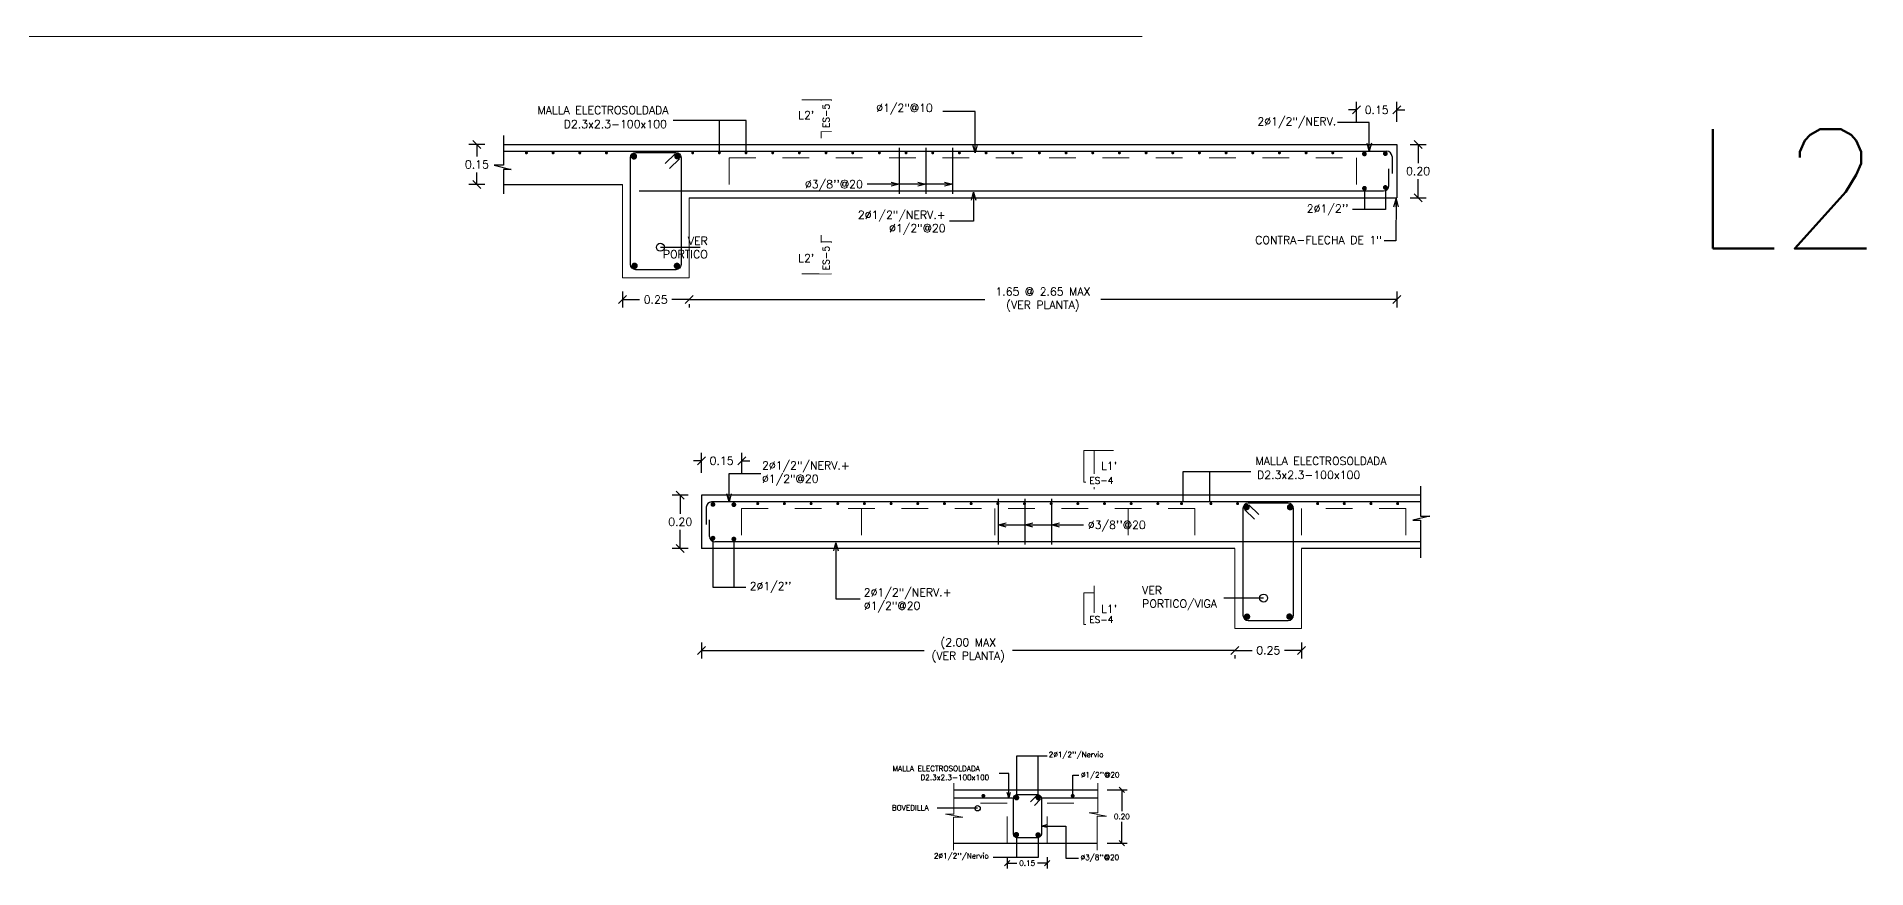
# Model space of a CAD drawing. Header units: metres. Extents: x -44 to 358, y -286 to 66.
# Drawn here: x 25.6 to 32.47, y 9.02 to 12.14 of the extents above; entities that cross this region are included whole.
import ezdxf

# ---------------------------------------------------------------- set-up
doc = ezdxf.new("R2010")
doc.units = ezdxf.units.M
doc.header["$LTSCALE"] = 0.3
doc.header["$PDMODE"] = 3
for name, pattern in [('CONTINU', [0]), ('CONTINUA', [0]), ('HIDDEN', [9.525, 6.35, -3.175]), ('HIDDEN2', [4.7625, 3.175, -1.5875])]:
    doc.linetypes.add(name, pattern=pattern)
for name, color, linetype in [('ACERO', 5, 'Continuous'), ('BP', 3, 'Continuous'), ('DIMTEXTO', 4, 'Continuous'), ('SECCION', 1, 'Continuous')]:
    doc.layers.add(name, color=color, linetype=linetype)
for name, color, linetype, lineweight in [('BP-SOTANO', 3, 'Continuous', 0), ('DETALLES', 7, 'Continuous', 20), ('Losa', 8, 'HIDDEN', 18), ('VIGAS', 1, 'HIDDEN', 15)]:
    doc.layers.add(name, color=color, linetype=linetype, lineweight=lineweight)
doc.styles.add('RomanS', font='romans.shx')
doc.styles.add('SIMPLEX', font='simplex_.ttf', dxfattribs={"height": 0.2})
doc.styles.add('SMPLEX', font='simplex.shx')
doc.dimstyles.new('D-10', dxfattribs={"dimscale": 0.1, "dimtxt": 0.2, "dimasz": 0.2, "dimexe": 0.2, "dimexo": 0.2, "dimgap": 0.1, "dimtad": 0, "dimtih": 1, "dimtoh": 1, "dimzin": 0, "dimdsep": 46, "dimtxsty": 'SMPLEX', "dimblk1": 'OBLIQUE', "dimblk2": 'OBLIQUE', "dimsah": 1, "dimcen": 0.2, "dimclrd": 4, "dimclre": 4, "dimclrt": 4, "dimadec": 0, "dimazin": 0, "dimtfac": 1, "dimtmove": 0, "dimatfit": 3, "dimldrblk": 'OPEN30', "dimfxl": 0.6, "dimfxlon": 1, "dimtolj": 1, "dimtzin": 0, "dimarcsym": 0})
doc.dimstyles.new('D-15', dxfattribs={"dimscale": 0.15, "dimtxt": 0.2, "dimasz": 0.2, "dimexe": 0.18, "dimexo": 0.2, "dimgap": 0.1, "dimtad": 0, "dimtih": 1, "dimtoh": 1, "dimzin": 0, "dimdsep": 46, "dimtxsty": 'SMPLEX', "dimblk": 'OBLIQUE', "dimcen": 0.09, "dimdle": 0.2, "dimclrd": 4, "dimclre": 4, "dimclrt": 4, "dimadec": 0, "dimazin": 0, "dimtfac": 1, "dimtofl": 0, "dimtmove": 0, "dimatfit": 3, "dimldrblk": 'OPEN30', "dimfxl": 1, "dimtolj": 1, "dimtzin": 0, "dimarcsym": 0})
doc.dimstyles.new('DIM-10', dxfattribs={"dimscale": 0.1, "dimtxt": 0.2, "dimasz": 0.2, "dimexe": 0.2, "dimexo": 0.2, "dimgap": 0.1, "dimtad": 0, "dimtih": 1, "dimtoh": 1, "dimzin": 0, "dimdsep": 46, "dimtxsty": 'SMPLEX', "dimblk": 'OBLIQUE', "dimcen": 0.2, "dimclrd": 4, "dimclre": 4, "dimclrt": 4, "dimadec": 0, "dimazin": 0, "dimtfac": 1, "dimtmove": 0, "dimatfit": 3, "dimldrblk": 'OPEN30', "dimfxl": 0.5, "dimfxlon": 1, "dimtolj": 1, "dimtzin": 0, "dimarcsym": 0})
doc.dimstyles.new('DIM-15', dxfattribs={"dimscale": 0.15, "dimtxt": 0.2, "dimasz": 0.2, "dimexe": 0.2, "dimexo": 0.1, "dimgap": 0.1, "dimtad": 0, "dimtih": 1, "dimtoh": 1, "dimzin": 0, "dimdsep": 46, "dimtxsty": 'RomanS', "dimblk1": 'OBLIQUE', "dimblk2": 'OBLIQUE', "dimsah": 1, "dimcen": 0.09, "dimclrd": 4, "dimclre": 4, "dimclrt": 4, "dimadec": 0, "dimazin": 0, "dimtfac": 1, "dimtofl": 0, "dimtmove": 1, "dimatfit": 3, "dimldrblk": 'OBLIQUE', "dimfxl": 0.2, "dimfxlon": 1, "dimtolj": 1, "dimtzin": 0, "dimarcsym": 0})

# ---------------------------------------------------------------- blocks, each defined once
blk = doc.blocks.new('_OBLIQUE')
at = {"color": 0, "linetype": 'ByBlock'}
blk.add_line((-0.5, -0.5), (0.5, 0.5), dxfattribs=at)
blk = doc.blocks.new('*D136')
at = {"layer": 'DEFPOINTS', "color": 0, "linetype": 'Continuous', "transparency": 16777216}
for p in [(30.0978, 9.8834, 0.3593), (30.3478, 9.8822), (30.0978, 9.8374)]:
    blk.add_point(p, dxfattribs=at)
at = {"layer": 'DIMTEXTO', "color": 4, "linetype": 'Continuous', "lineweight": -2, "transparency": 16777216}
for p, q in [((30.0978, 9.8374), (30.1621, 9.8374)), ((30.0978, 9.8199), (30.0978, 9.8074)), ((30.3478, 9.8374), (30.2835, 9.8374)), ((30.3478, 9.8672), (30.3478, 9.8074))]:
    blk.add_line(p, q, dxfattribs=at)
at = {"layer": 'DIMTEXTO', "color": 4, "linetype": 'Continuous', "lineweight": -2, "transparency": 16777216, "xscale": 0.03, "yscale": 0.03, "zscale": 0.03, "rotation": 180}
blk.add_blockref('_OBLIQUE', (30.0978, 9.8374), dxfattribs=at)
at = {"layer": 'DIMTEXTO', "color": 4, "linetype": 'Continuous', "lineweight": -2, "transparency": 16777216, "xscale": 0.03, "yscale": 0.03, "zscale": 0.03}
blk.add_blockref('_OBLIQUE', (30.3478, 9.8374), dxfattribs=at)
at = {"layer": 'DIMTEXTO', "color": 4, "linetype": 'Continuous', "lineweight": 0, "transparency": 16777216, "insert": (30.2228, 9.8374), "char_height": 0.03, "attachment_point": 5, "style": 'RomanS'}
blk.add_mtext('\\A1;0.25', dxfattribs=at)
blk = doc.blocks.new('*D137')
at = {"layer": 'DEFPOINTS', "color": 0, "linetype": 'Continuous', "transparency": 16777216}
for p in [(28.0978, 9.8901), (30.0978, 9.8834, 0.3593), (28.0978, 9.8374)]:
    blk.add_point(p, dxfattribs=at)
at = {"layer": 'DIMTEXTO', "color": 4, "linetype": 'Continuous', "lineweight": -2, "transparency": 16777216}
for p, q in [((28.0978, 9.8674), (28.0978, 9.8074)), ((28.0978, 9.8374), (28.9321, 9.8374)), ((30.0978, 9.8374), (29.2635, 9.8374)), ((30.0978, 9.8199), (30.0978, 9.8074))]:
    blk.add_line(p, q, dxfattribs=at)
at = {"layer": 'DIMTEXTO', "color": 4, "linetype": 'Continuous', "lineweight": -2, "transparency": 16777216, "xscale": 0.03, "yscale": 0.03, "zscale": 0.03, "rotation": 180}
blk.add_blockref('_OBLIQUE', (28.0978, 9.8374), dxfattribs=at)
at = {"layer": 'DIMTEXTO', "color": 4, "linetype": 'Continuous', "lineweight": -2, "transparency": 16777216, "xscale": 0.03, "yscale": 0.03, "zscale": 0.03}
blk.add_blockref('_OBLIQUE', (30.0978, 9.8374), dxfattribs=at)
at = {"layer": 'DIMTEXTO', "color": 4, "linetype": 'Continuous', "lineweight": 0, "transparency": 16777216, "insert": (29.0978, 9.8374), "char_height": 0.03, "attachment_point": 5, "style": 'RomanS'}
blk.add_mtext('\\A1;(2.00 MAX\\P(VER PLANTA)', dxfattribs=at)
blk = doc.blocks.new('*D138')
at = {"layer": 'DEFPOINTS', "color": 0, "linetype": 'Continuous', "transparency": 16777216}
for p in [(28.0178, 10.4195), (28.0642, 10.4195), (28.0978, 10.2195)]:
    blk.add_point(p, dxfattribs=at)
at = {"layer": 'DIMTEXTO', "color": 4, "linetype": 'Continuous', "lineweight": -2, "transparency": 16777216}
for p, q in [((28.0478, 10.4195), (27.9878, 10.4195)), ((28.0178, 10.4195), (28.0178, 10.3495)), ((28.0178, 10.2195), (28.0178, 10.2895)), ((28.0478, 10.2195), (27.9878, 10.2195))]:
    blk.add_line(p, q, dxfattribs=at)
at = {"layer": 'DIMTEXTO', "color": 4, "linetype": 'Continuous', "lineweight": -2, "transparency": 16777216, "xscale": 0.03, "yscale": 0.03, "zscale": 0.03}
for p, rotation in [((28.0178, 10.4195), 90), ((28.0178, 10.2195), 270)]:
    blk.add_blockref('_OBLIQUE', p, dxfattribs=dict(at, rotation=rotation))
at = {"layer": 'DIMTEXTO', "color": 4, "linetype": 'Continuous', "lineweight": 0, "transparency": 16777216, "insert": (28.0178, 10.3195), "char_height": 0.03, "attachment_point": 5, "style": 'RomanS'}
blk.add_mtext('\\A1;0.20', dxfattribs=at)
blk = doc.blocks.new('_Open30')
at = {"color": 0, "lineweight": -2}
for p, q in [((-1, 0.27), (0, 0)), ((0, 0), (-1, -0.27)), ((0, 0), (-1, 0))]:
    blk.add_line(p, q, dxfattribs=at)
blk = doc.blocks.new('*D159')
at = {"layer": 'DEFPOINTS', "color": 0, "linetype": 'Continuous', "transparency": 16777216}
for p in [(29.5984, 9.3145), (29.5984, 9.1145), (29.6737, 9.1145)]:
    blk.add_point(p, dxfattribs=at)
at = {"layer": 'DIMTEXTO', "color": 4, "linetype": 'Continuous', "lineweight": -2, "transparency": 16777216}
for p, q in [((29.6184, 9.3145), (29.6937, 9.3145)), ((29.6737, 9.3145), (29.6737, 9.2345)), ((29.6737, 9.1145), (29.6737, 9.1945)), ((29.6184, 9.1145), (29.6937, 9.1145))]:
    blk.add_line(p, q, dxfattribs=at)
at = {"layer": 'DIMTEXTO', "color": 4, "linetype": 'Continuous', "lineweight": -2, "transparency": 16777216, "xscale": 0.02, "yscale": 0.02, "zscale": 0.02}
for p, rotation in [((29.6737, 9.3145), 90), ((29.6737, 9.1145), 270)]:
    blk.add_blockref('_OBLIQUE', p, dxfattribs=dict(at, rotation=rotation))
at = {"layer": 'DIMTEXTO', "color": 4, "linetype": 'Continuous', "transparency": 16777216, "insert": (29.6737, 9.2145), "char_height": 0.02, "attachment_point": 5, "style": 'SMPLEX'}
blk.add_mtext('\\A1;0.20', dxfattribs=at)
blk = doc.blocks.new('*D160')
at = {"layer": 'DEFPOINTS', "color": 0, "linetype": 'Continuous', "transparency": 16777216}
for p in [(29.2434, 9.0814), (29.3939, 9.0814), (29.2434, 9.0395)]:
    blk.add_point(p, dxfattribs=at)
at = {"layer": 'DIMTEXTO', "color": 4, "linetype": 'Continuous', "lineweight": -2, "transparency": 16777216}
for p, q in [((29.2434, 9.0614), (29.2434, 9.0195)), ((29.3939, 9.0614), (29.3939, 9.0195)), ((29.2434, 9.0395), (29.2801, 9.0395)), ((29.3939, 9.0395), (29.3572, 9.0395))]:
    blk.add_line(p, q, dxfattribs=at)
at = {"layer": 'DIMTEXTO', "color": 4, "linetype": 'Continuous', "lineweight": -2, "transparency": 16777216, "xscale": 0.02, "yscale": 0.02, "zscale": 0.02, "rotation": 180}
blk.add_blockref('_OBLIQUE', (29.2434, 9.0395), dxfattribs=at)
at = {"layer": 'DIMTEXTO', "color": 4, "linetype": 'Continuous', "lineweight": -2, "transparency": 16777216, "xscale": 0.02, "yscale": 0.02, "zscale": 0.02}
blk.add_blockref('_OBLIQUE', (29.3939, 9.0395), dxfattribs=at)
at = {"layer": 'DIMTEXTO', "color": 4, "linetype": 'Continuous', "transparency": 16777216, "insert": (29.3186, 9.0395), "char_height": 0.02, "attachment_point": 5, "style": 'SMPLEX'}
blk.add_mtext('\\A1;0.15', dxfattribs=at)
blk = doc.blocks.new('A$C64151F5E')
at = {"layer": 'DETALLES', "color": 6, "linetype": 'Continuous'}
blk.add_line((0, 0), (0, 0.255), dxfattribs=at)
at = {"layer": 'DETALLES', "color": 5, "linetype": 'Continuous'}
blk.add_line((-0.424, 0), (-0.514, 0), dxfattribs=at)
at = {"layer": 'DETALLES', "color": 8, "linetype": 'Continuous'}
blk.add_lwpolyline([(0, -0.14), (-0.424, -0.14), (-0.424, 0), (0, 0)], close=True, dxfattribs=at)
blk = doc.blocks.new('*D207')
at = {"layer": 'DEFPOINTS', "color": 0, "linetype": 'Continuous', "transparency": 16777216}
for p in [(28.2482, 10.5488), (28.0978, 10.4195), (28.2482, 10.4195)]:
    blk.add_point(p, dxfattribs=at)
at = {"layer": 'DIMTEXTO', "color": 4, "linetype": 'Continuous', "lineweight": -2, "transparency": 16777216}
for p, q in [((28.0978, 10.5038), (28.0978, 10.5788)), ((28.2482, 10.5038), (28.2482, 10.5788)), ((28.0978, 10.5488), (28.0678, 10.5488)), ((28.2482, 10.5488), (28.2782, 10.5488))]:
    blk.add_line(p, q, dxfattribs=at)
at = {"layer": 'DIMTEXTO', "color": 4, "linetype": 'Continuous', "lineweight": -2, "transparency": 16777216, "xscale": 0.03, "yscale": 0.03, "zscale": 0.03}
blk.add_blockref('_OBLIQUE', (28.0978, 10.5488), dxfattribs=at)
at = {"layer": 'DIMTEXTO', "color": 4, "linetype": 'Continuous', "lineweight": -2, "transparency": 16777216, "xscale": 0.03, "yscale": 0.03, "zscale": 0.03, "rotation": 180}
blk.add_blockref('_OBLIQUE', (28.2482, 10.5488), dxfattribs=at)
at = {"layer": 'DIMTEXTO', "color": 4, "linetype": 'Continuous', "lineweight": 0, "transparency": 16777216, "insert": (28.173, 10.5488), "char_height": 0.03, "attachment_point": 5, "style": 'RomanS'}
blk.add_mtext('\\A1;0.15', dxfattribs=at)
blk = doc.blocks.new('*D369')
at = {"layer": 'DEFPOINTS', "color": 0, "linetype": 'Continuous', "transparency": 16777216}
for p in [(27.8009, 11.1981), (28.0509, 11.1993, 0.3593), (28.0509, 11.1533)]:
    blk.add_point(p, dxfattribs=at)
at = {"layer": 'DIMTEXTO', "color": 4, "linetype": 'Continuous', "lineweight": -2, "transparency": 16777216}
for p, q in [((27.8009, 11.1831), (27.8009, 11.1233)), ((27.8009, 11.1533), (27.8652, 11.1533)), ((28.0509, 11.1533), (27.9866, 11.1533)), ((28.0509, 11.1357), (28.0509, 11.1233))]:
    blk.add_line(p, q, dxfattribs=at)
at = {"layer": 'DIMTEXTO', "color": 4, "linetype": 'Continuous', "lineweight": -2, "transparency": 16777216, "xscale": 0.03, "yscale": 0.03, "zscale": 0.03, "rotation": 180}
blk.add_blockref('_OBLIQUE', (27.8009, 11.1533), dxfattribs=at)
at = {"layer": 'DIMTEXTO', "color": 4, "linetype": 'Continuous', "lineweight": -2, "transparency": 16777216, "xscale": 0.03, "yscale": 0.03, "zscale": 0.03}
blk.add_blockref('_OBLIQUE', (28.0509, 11.1533), dxfattribs=at)
at = {"layer": 'DIMTEXTO', "color": 4, "linetype": 'Continuous', "lineweight": 0, "transparency": 16777216, "insert": (27.9259, 11.1533), "char_height": 0.03, "attachment_point": 5, "style": 'RomanS'}
blk.add_mtext('\\A1;0.25', dxfattribs=at)
blk = doc.blocks.new('*D370')
at = {"layer": 'DEFPOINTS', "color": 0, "linetype": 'Continuous', "transparency": 16777216}
for p in [(30.7044, 11.5599, -0.0269), (28.0509, 11.1993, 0.3593), (30.7044, 11.1533)]:
    blk.add_point(p, dxfattribs=at)
at = {"layer": 'DIMTEXTO', "color": 4, "linetype": 'Continuous', "lineweight": -2, "transparency": 16777216}
for p, q in [((28.0509, 11.1533), (29.1605, 11.1533)), ((28.0509, 11.1357), (28.0509, 11.1233)), ((30.7044, 11.1533), (29.5948, 11.1533)), ((30.7044, 11.1832), (30.7044, 11.1233))]:
    blk.add_line(p, q, dxfattribs=at)
at = {"layer": 'DIMTEXTO', "color": 4, "linetype": 'Continuous', "lineweight": -2, "transparency": 16777216, "xscale": 0.03, "yscale": 0.03, "zscale": 0.03, "rotation": 180}
blk.add_blockref('_OBLIQUE', (28.0509, 11.1533), dxfattribs=at)
at = {"layer": 'DIMTEXTO', "color": 4, "linetype": 'Continuous', "lineweight": -2, "transparency": 16777216, "xscale": 0.03, "yscale": 0.03, "zscale": 0.03}
blk.add_blockref('_OBLIQUE', (30.7044, 11.1533), dxfattribs=at)
at = {"layer": 'DIMTEXTO', "color": 4, "linetype": 'Continuous', "lineweight": 0, "transparency": 16777216, "insert": (29.3777, 11.1533), "char_height": 0.03, "attachment_point": 5, "style": 'RomanS'}
blk.add_mtext('\\A1;1.65 @ 2.65 MAX\\P(VER PLANTA)', dxfattribs=at)
blk = doc.blocks.new('*D371')
at = {"layer": 'DEFPOINTS', "color": 0, "linetype": 'Continuous', "transparency": 16777216}
for p in [(30.738, 11.7353), (30.7844, 11.7353), (30.7044, 11.5353)]:
    blk.add_point(p, dxfattribs=at)
at = {"layer": 'DIMTEXTO', "color": 4, "linetype": 'Continuous', "lineweight": -2, "transparency": 16777216}
for p, q in [((30.7544, 11.7353), (30.8144, 11.7353)), ((30.7844, 11.7353), (30.7844, 11.6653)), ((30.7844, 11.5353), (30.7844, 11.6053)), ((30.7544, 11.5353), (30.8144, 11.5353))]:
    blk.add_line(p, q, dxfattribs=at)
at = {"layer": 'DIMTEXTO', "color": 4, "linetype": 'Continuous', "lineweight": -2, "transparency": 16777216, "xscale": 0.03, "yscale": 0.03, "zscale": 0.03}
for p, rotation in [((30.7844, 11.7353), 90), ((30.7844, 11.5353), 270)]:
    blk.add_blockref('_OBLIQUE', p, dxfattribs=dict(at, rotation=rotation))
at = {"layer": 'DIMTEXTO', "color": 4, "linetype": 'Continuous', "lineweight": 0, "transparency": 16777216, "insert": (30.7844, 11.6353), "char_height": 0.03, "attachment_point": 5, "style": 'RomanS'}
blk.add_mtext('\\A1;0.20', dxfattribs=at)
blk = doc.blocks.new('*D372')
at = {"layer": 'DEFPOINTS', "color": 0, "linetype": 'Continuous', "transparency": 16777216}
for p in [(30.554, 11.8647), (30.554, 11.7353), (30.7044, 11.7353)]:
    blk.add_point(p, dxfattribs=at)
at = {"layer": 'DIMTEXTO', "color": 4, "linetype": 'Continuous', "lineweight": -2, "transparency": 16777216}
for p, q in [((30.554, 11.8197), (30.554, 11.8947)), ((30.7044, 11.8197), (30.7044, 11.8947)), ((30.554, 11.8647), (30.524, 11.8647)), ((30.7044, 11.8647), (30.7344, 11.8647))]:
    blk.add_line(p, q, dxfattribs=at)
at = {"layer": 'DIMTEXTO', "color": 4, "linetype": 'Continuous', "lineweight": -2, "transparency": 16777216, "xscale": 0.03, "yscale": 0.03, "zscale": 0.03}
blk.add_blockref('_OBLIQUE', (30.554, 11.8647), dxfattribs=at)
at = {"layer": 'DIMTEXTO', "color": 4, "linetype": 'Continuous', "lineweight": -2, "transparency": 16777216, "xscale": 0.03, "yscale": 0.03, "zscale": 0.03, "rotation": 180.000000000002}
blk.add_blockref('_OBLIQUE', (30.7044, 11.8647), dxfattribs=at)
at = {"layer": 'DIMTEXTO', "color": 4, "linetype": 'Continuous', "lineweight": 0, "transparency": 16777216, "insert": (30.6292, 11.8647), "char_height": 0.03, "attachment_point": 5, "style": 'RomanS'}
blk.add_mtext('\\A1;0.15', dxfattribs=at)
blk = doc.blocks.new('*U61')
at = {"layer": 'ACERO', "const_width": 0.00562}
blk.add_lwpolyline([(-0.0028, 0, 1), (0.0028, 0, 1)], format="xyb", close=True, dxfattribs=at)
blk = doc.blocks.new('*U62')
at = {"layer": 'DIMTEXTO', "color": 0, "linetype": 'ByBlock', "lineweight": -2, "transparency": 16777216}
for p in [(0, 0), (0.1, 0), (0.2, 0), (0.3, 0), (0.4, 0), (0.5, 0), (0.6, 0), (0.7, 0), (0.8, 0), (0.9, 0), (1, 0), (1.1, 0), (1.2, 0), (1.3, 0), (1.4, 0), (1.5, 0)]:
    blk.add_blockref('*U61', p, dxfattribs=at)
blk = doc.blocks.new('*D617')
at = {"layer": 'DEFPOINTS', "color": 0, "linetype": 'Continuous', "transparency": 16777216}
for p in [(27.3547, 11.7353), (27.2554, 11.5853), (27.3547, 11.5853)]:
    blk.add_point(p, dxfattribs=at)
at = {"layer": 'DIMTEXTO', "color": 4, "linetype": 'Continuous', "lineweight": -2, "transparency": 16777216}
for p, q in [((27.2854, 11.7353), (27.2254, 11.7353)), ((27.2554, 11.7353), (27.2554, 11.6903)), ((27.2554, 11.5853), (27.2554, 11.6303)), ((27.2854, 11.5853), (27.2254, 11.5853))]:
    blk.add_line(p, q, dxfattribs=at)
at = {"layer": 'DIMTEXTO', "color": 4, "linetype": 'Continuous', "lineweight": -2, "transparency": 16777216, "xscale": 0.03, "yscale": 0.03, "zscale": 0.03}
for p, rotation in [((27.2554, 11.7353), 90), ((27.2554, 11.5853), 270)]:
    blk.add_blockref('_OBLIQUE', p, dxfattribs=dict(at, rotation=rotation))
at = {"layer": 'DIMTEXTO', "color": 4, "linetype": 'Continuous', "lineweight": 0, "transparency": 16777216, "insert": (27.2554, 11.6603), "char_height": 0.03, "attachment_point": 5, "style": 'RomanS'}
blk.add_mtext('\\A1;0.15', dxfattribs=at)
blk = doc.blocks.new('*U682')
at = {"layer": 'ACERO', "const_width": 0.00562}
blk.add_lwpolyline([(0.0028, 0, -1), (-0.0028, 0, -1)], format="xyb", close=True, dxfattribs=at)
blk = doc.blocks.new('*U683')
at = {"layer": 'VIGAS', "color": 0, "linetype": 'ByBlock', "lineweight": -2, "transparency": 16777216}
for p in [(0, 0), (0.1, 0), (0.2, 0), (0.3, 0), (0.4, 0), (0.5, 0), (0.6, 0), (0.7, 0), (0.8, 0), (0.9, 0), (1, 0), (1.1, 0), (1.2, 0), (1.3, 0), (1.4, 0), (1.5, 0), (1.6, 0), (1.7, 0), (1.8, 0), (1.9, 0), (2, 0), (2.1, 0), (2.2, 0), (2.3, 0), (2.4, 0)]:
    blk.add_blockref('*U682', p, dxfattribs=at)

msp = doc.modelspace()

# ---------------------------------------------------------------- linework, layer by layer
at = {"color": 8, "linetype": 'CONTINUA', "lineweight": 0, "ltscale": 5}
msp.add_line((29.75, 12.1398128), (20.25, 12.1398128), dxfattribs=at)
at = {"layer": 'ACERO'}
for p, q in [((27.3546795, 11.7099667), (30.6667943, 11.7099667, -0.0269361)), ((27.9992476, 11.6996119), (27.9612707, 11.663421)), ((28.0149659, 11.6816872), (27.9769889, 11.6454963)), ((28.8392453, 11.7220203), (28.8392453, 11.5503463)), ((28.9392453, 11.7220203), (28.9392453, 11.5503463)), ((29.0392453, 11.7220203), (29.0392453, 11.5503463)), ((30.6867943, 11.6899667, -0.0269361), (30.6867943, 11.6259543, -0.0269361)), ((30.6745061, 11.5807258, -0.0269362), (30.6745061, 11.6432619, -0.0269361)), ((27.8644002, 11.5607258), (30.6545061, 11.5607258, -0.0269361)), ((28.1153844, 10.3740854), (28.1153844, 10.3100729)), ((30.7940221, 10.3940854), (28.1353844, 10.3940854)), ((29.2094563, 10.406139), (29.2094563, 10.2344649)), ((29.3094563, 10.406139), (29.3094563, 10.2344649)), ((29.4094563, 10.406139), (29.4094563, 10.2344649)), ((30.1337358, 10.3658059), (30.1717127, 10.329615)), ((30.149454, 10.3837305), (30.187431, 10.3475397)), ((28.1276726, 10.2648444, 0), (28.1276726, 10.3273806)), ((30.794077, 10.2448444), (28.1476726, 10.2448444)), ((29.3545467, 9.2934331), (29.331564, 9.2693303)), ((29.368736, 9.2794452), (29.3457533, 9.2553424))]:
    msp.add_line(p, q, dxfattribs=at)
at = {"layer": 'ACERO', "color": 6}
for p, q in [((29.0440485, 9.2841148), (29.2632185, 9.2841148)), ((29.374689, 9.2841148), (29.5830404, 9.2841148))]:
    msp.add_line(p, q, dxfattribs=at)
at = {"layer": 'ACERO'}
for points, const_width in [([(27.4438508, 11.7035888, -1), (27.4382258, 11.7035888, -1)], 0.005625), ([(27.5438508, 11.7035888, -1), (27.5382258, 11.7035888, -1)], 0.005625), ([(27.6438508, 11.7035888, -1), (27.6382258, 11.7035888, -1)], 0.005625), ([(27.7438508, 11.7035888, -1), (27.7382258, 11.7035888, -1)], 0.005625), ([(27.8383341, 11.6903319, 1), (27.8503341, 11.6903319, 1)], 0.012), ([(28.0011825, 11.6907755, 1), (28.0131825, 11.6907755, 1)], 0.012), ([(30.5787947, 11.6996948, 1), (30.5877947, 11.6996948, 1)], 0.009), ([(30.6572021, 11.7007819, -1), (30.6662021, 11.7007819, -1)], 0.009), ([(30.5787947, 11.5706619, 1), (30.5877947, 11.5706619, 1)], 0.009), ([(30.6572021, 11.5739758, -1), (30.6662021, 11.5739758, -1)], 0.009), ([(27.8406625, 11.2799491, 1), (27.8526625, 11.2799491, 1)], 0.012), ([(27.9995154, 11.2797181, 1), (28.0115154, 11.2797181, 1)], 0.012), ([(28.1449766, 10.3849006, 1), (28.1359766, 10.3849006, 1)], 0.009), ([(28.223384, 10.3838134, -1), (28.214384, 10.3838134, -1)], 0.009), ([(29.8948509, 10.3877075, 1), (29.9004759, 10.3877075, 1)], 0.005625), ([(30.0048509, 10.3877075, 1), (30.0104759, 10.3877075, 1)], 0.005625), ([(30.1048509, 10.3877075, 1), (30.1104759, 10.3877075, 1)], 0.005625), ([(30.1475191, 10.3748942, -1), (30.1355191, 10.3748942, -1)], 0.012), ([(30.3103675, 10.3744506, -1), (30.2983675, 10.3744506, -1)], 0.012), ([(30.4048509, 10.3877075, 1), (30.4104759, 10.3877075, 1)], 0.005625), ([(30.5048509, 10.3877075, 1), (30.5104759, 10.3877075, 1)], 0.005625), ([(30.6048509, 10.3877075, 1), (30.6104759, 10.3877075, 1)], 0.005625), ([(30.7048509, 10.3877075, 1), (30.7104759, 10.3877075, 1)], 0.005625), ([(28.1449766, 10.2580945, 1), (28.1359766, 10.2580945, 1)], 0.009), ([(28.223384, 10.2547805, -1), (28.214384, 10.2547805, -1)], 0.009), ([(30.1491862, 9.9638368, -1), (30.1371862, 9.9638368, -1)], 0.012), ([(30.3080391, 9.9640677, -1), (30.2960391, 9.9640677, -1)], 0.012), ([(29.1509009, 9.2917514, 1), (29.1582189, 9.2917514, 1)], 0.0073181), ([(29.2737195, 9.2847931, 1), (29.2839195, 9.2847931, 1)], 0.0102), ([(29.354907, 9.2848528, 1), (29.365107, 9.2848528, 1)], 0.0102), ([(29.4858734, 9.2917514, 1), (29.4931915, 9.2917514, 1)], 0.0073181), ([(29.2732893, 9.1460633, 1), (29.2834893, 9.1460633, 1)], 0.0102), ([(29.3546306, 9.1450337, 1), (29.3648306, 9.1450337, 1)], 0.0102)]:
    msp.add_lwpolyline(points, format="xyb", close=True, dxfattribs=dict(at, const_width=const_width))
for points in [[(27.8513149, 11.7053463), (28.0009151, 11.7053463, -0.414213562), (28.0209151, 11.6853463), (28.0209151, 11.2853463, -0.414213562), (28.0009151, 11.2653463), (27.8513149, 11.2653463, -0.414213562), (27.8313149, 11.2853463), (27.8313149, 11.6853463, -0.414213562)], [(30.2973867, 10.3894649), (30.1477865, 10.3894649, 0.414213562), (30.1277865, 10.3694649), (30.1277865, 9.9694649, 0.414213562), (30.1477865, 9.9494649), (30.2973867, 9.9494649, 0.414213562), (30.3173867, 9.9694649), (30.3173867, 10.3694649, 0.414213562)], [(29.2819449, 9.2966874), (29.3569013, 9.2966874, -0.414213562), (29.3719013, 9.2816874), (29.3719013, 9.1493097, -0.414213562), (29.3569013, 9.1343097), (29.2819449, 9.1343097, -0.414213562), (29.2669449, 9.1493097), (29.2669449, 9.2816874, -0.414213562)]]:
    msp.add_lwpolyline(points, format="xyb", close=True, dxfattribs=at)
for centre, start, end in [((30.6667943, 11.6899667, -0.0269361), 0, 90), ((30.6545061, 11.5807258, -0.0269361), 270, 0), ((28.1353844, 10.3740854, 0), 90, 180), ((28.1476726, 10.2648444), 180, 270)]:
    msp.add_arc(centre, 0.02, start, end, dxfattribs=at)
at = {"layer": 'BP'}
for points in [[(27.3546795, 11.769228), (27.3546795, 11.6572142), (27.3203015, 11.6572142), (27.3840762, 11.6415843), (27.3546247, 11.6415843), (27.3546247, 11.5502862)], [(30.7940221, 10.4533467), (30.7940221, 10.3413329), (30.8284001, 10.3413329), (30.7646255, 10.3257029), (30.794077, 10.3257029), (30.794077, 10.1844048)]]:
    msp.add_lwpolyline(points, dxfattribs=at)
at = {"layer": 'DIMTEXTO'}
for p, q in [((28.2652558, 11.8245831), (27.990847, 11.8245831)), ((28.1652558, 11.7064298), (28.1652558, 11.8245831)), ((28.2652558, 11.7064298), (28.2652558, 11.8245831)), ((30.5833554, 11.5739758, -0.0269361), (30.5833554, 11.4907141, -0.0269361)), ((30.6617021, 11.5739758, -0.0269361), (30.6617021, 11.4907141, -0.0269361)), ((30.6617021, 11.4907141, -0.0269361), (30.5380354, 11.4907141, -0.0269361)), ((29.9031309, 10.3959359), (29.9031309, 10.5087018)), ((29.9031309, 10.5087018), (30.1578546, 10.5087018)), ((30.0031309, 10.3959359), (30.0031309, 10.5087018)), ((28.1404766, 10.2580945), (28.1404766, 10.0748327)), ((28.2188233, 10.2580945), (28.2188233, 10.0748327)), ((28.1404766, 10.0748327), (28.2641434, 10.0748327)), ((29.4895325, 9.2917514), (29.4895325, 9.3696342)), ((29.4895325, 9.3696342), (29.5124918, 9.3696342))]:
    msp.add_line(p, q, dxfattribs=at)
at = {"layer": 'DIMTEXTO', "linetype": 'Continuous'}
for points in [[(29.2801661, 9.2896578), (29.2801661, 9.4411798), (29.3939613, 9.4411798)], [(29.3600668, 9.2901013), (29.3600668, 9.4411798)], [(29.3597306, 9.1450337), (29.3597306, 9.0609639), (29.1907155, 9.0609639)], [(29.2783893, 9.1460633), (29.2783893, 9.0609639)]]:
    msp.add_lwpolyline(points, dxfattribs=at)
at = {"layer": 'Losa', "linetype": 'HIDDEN2', "lineweight": 0, "ltscale": 0.1}
for p, q in [((28.2009151, 11.6853463), (30.5540227, 11.6853463, -0.0269361)), ((28.2009151, 11.6853463), (28.2009151, 11.5353463)), ((30.5540227, 11.6853463, -0.0269361), (30.5540227, 11.5353463, -0.0269361)), ((29.9477865, 10.3694649), (28.248156, 10.3694649)), ((28.248156, 10.3694649), (28.248156, 10.2194649)), ((28.6977865, 10.3694649), (28.6977865, 10.2194649)), ((29.1977865, 10.3694649), (29.1977865, 10.2194649)), ((29.6977865, 10.3694649), (29.6977865, 10.2194649)), ((29.9477865, 10.3694649), (29.9477865, 10.2194649)), ((30.7382707, 10.3694649), (30.3477865, 10.3694649)), ((30.3477865, 10.3694649), (30.3477865, 10.2194649)), ((30.7382707, 10.3694649), (30.7382707, 10.2194649)), ((29.2442734, 9.2645084), (29.0440485, 9.2645084)), ((29.2442734, 9.1145084), (29.2442734, 9.2645084)), ((29.3939231, 9.1145084), (29.3939231, 9.2645084)), ((29.3939231, 9.2645084), (29.5830404, 9.2645084))]:
    msp.add_line(p, q, dxfattribs=at)
at = {"layer": 'SECCION', "color": 1, "linetype": 'CONTINU', "ltscale": 0.025}
for p, q in [((27.3546795, 11.7353463), (30.7043922, 11.7353463, -0.0269361)), ((30.7043922, 11.7353463, -0.0269361), (30.7043922, 11.5353463, -0.0269361)), ((27.3546247, 11.5853463), (27.8009151, 11.5853463)), ((28.0509151, 11.5353463), (30.7043922, 11.5353463, -0.0269361)), ((30.7940221, 10.4194649), (28.0977865, 10.4194649)), ((28.0977865, 10.4194649), (28.0977865, 10.2194649)), ((30.0977865, 10.2194649), (28.0977865, 10.2194649)), ((30.794077, 10.2194649), (30.3477865, 10.2194649)), ((29.0440485, 9.3145084), (29.5830404, 9.3145084)), ((29.0425125, 9.1145084), (29.5815043, 9.1145084))]:
    msp.add_line(p, q, dxfattribs=at)
at = {"layer": 'VIGAS', "color": 1, "linetype": 'Continuous'}
for points in [[(28.0509151, 11.5353463), (28.0509151, 11.2353463), (27.8009151, 11.2353463), (27.8009151, 11.5853463)], [(30.0977865, 10.2194649), (30.0977865, 9.9194649), (30.3477865, 9.9194649), (30.3477865, 10.2194649)]]:
    msp.add_lwpolyline(points, dxfattribs=at)
at = {"layer": 'VIGAS', "color": 3, "linetype": 'Continuous'}
for points in [[(29.0440485, 9.3386705), (29.0440485, 9.2234843), (29.0125602, 9.2234843), (29.0775759, 9.2112035), (29.0425125, 9.2112035), (29.0425125, 9.0874808)], [(29.5830404, 9.3386705), (29.5830404, 9.2282906), (29.5515521, 9.2282906), (29.6165678, 9.2160099), (29.5815043, 9.2160099), (29.5815043, 9.0874808)]]:
    msp.add_lwpolyline(points, dxfattribs=at)

# ---------------------------------------------------------------- block references
at = {"layer": 'BP-SOTANO', "yscale": 0.28125, "zscale": 0.28125}
for p, xscale, rotation in [((28.5457765, 11.9030644), 0.28125, 90.00000000000001), ((28.5457765, 11.2504137), -0.28125, 90), ((29.570077, 10.5871831), -0.28125, 270), ((29.570077, 9.9345323), 0.28125, 270)]:
    msp.add_blockref('A$C64151F5E', p, dxfattribs=dict(at, xscale=xscale, rotation=rotation))
at = {"layer": 'DIMTEXTO'}
msp.add_blockref('*U62', (28.3084386, 10.3877075), dxfattribs=at)
at = {"layer": 'VIGAS'}
msp.add_blockref('*U683', (28.0644611, 11.7035888), dxfattribs=at)

# ---------------------------------------------------------------- texts
at = {"layer": 'DIMTEXTO', "color": 4, "char_height": 0.03, "style": 'SMPLEX'}
for s, insert, attachment_point in [('MALLA ELECTROSOLDADA', (27.9737389, 11.863736, -0.0642835), 6), ('\\A1;{\\Fromans|c0;%%C1/2"@10}', (28.9647514, 11.8673767, 0), 6), ('D2.3x2.3-100x100', (27.9679596, 11.8114727, -0.0642835), 6), ('\\A1;{\\Fromans|c0;2%%C1/2"/NERV.}', (30.4777351, 11.8168653, -0.0269361), 6), ("%%C3/8''@20", (28.7026644, 11.5810558), 6), ('\\A1;{\\Fromans|c0;2%%C1/2"/NERV.+\\P%%C1/2"@20}', (29.0129893, 11.4409251), 6), ("2%%C1/2''", (30.5241048, 11.489553, 0.4401927), 6), ('CONTRA-FLECHA DE 1"', (30.6482682, 11.3766287, -0.0538723), 6), ('VER \\PPORTICO', (28.1209954, 11.3485083, 0.1950288), 6), ('\\A1;{\\Fromans|c0;2%%C1/2"/NERV.+\\P%%C1/2"@20}', (28.3244436, 10.5009839, 0), 4), ('MALLA ELECTROSOLDADA', (30.1749628, 10.5478547, -0.0642835), 4), ('D2.3x2.3-100x100', (30.1807421, 10.4955913, -0.0642835), 4), ("%%C3/8''@20", (29.5460372, 10.3029212), 4), ("2%%C1/2''", (28.278074, 10.0736716, 0.4671289), 4), ('\\A1;{\\Fromans|c0;2%%C1/2"/NERV.+\\P%%C1/2"@20}', (28.7061713, 10.0250437), 4), ('VER \\PPORTICO/VIGA', (29.7498167, 10.0326269, 0.1950288), 4)]:
    msp.add_mtext(s, dxfattribs=dict(at, insert=insert, attachment_point=attachment_point))
at = {"layer": 'DIMTEXTO', "insert": (31.812686, 11.5682958), "char_height": 0.448, "attachment_point": 4, "style": 'SIMPLEX'}
msp.add_mtext('L2', dxfattribs=at)
at = {"layer": 'DIMTEXTO', "color": 4, "linetype": 'Continuous', "char_height": 0.02, "attachment_point": 4, "style": 'SMPLEX'}
for s, insert in [('\\pi-0.3781;MALLA ELECTROSOLDADA\\P\\pi-0.27333;D2.3x2.3-100x100', (29.1917843, 9.3775616)), ("2%%C1/2''/Nervio", (29.3993433, 9.443423)), ("%%C1/2''@20", (29.5201803, 9.367345)), ('BOVEDILLA', (28.8112963, 9.2470527)), ("2%%C1/2''/Nervio", (28.969143, 9.0632071)), ("%%C3/8''@20", (29.5189662, 9.0577216))]:
    msp.add_mtext(s, dxfattribs=dict(at, insert=insert))

# ---------------------------------------------------------------- dimensions: what is measured, and where the dimension line sits
at = {"layer": 'DIMTEXTO', "linetype": 'Continuous', "lineweight": 0}
dim = msp.add_linear_dim(base=(30.5540227, 11.8647249, -0.0269361), p1=(30.7043922, 11.7353463, -0.0269361), p2=(30.5540227, 11.7353463, -0.0269361), angle=180, dimstyle='DIM-15', override={"dimfxl": 0.3, "dimfxlon": 1}, dxfattribs=at)
dim.commit()
dim.dimension.update_dxf_attribs({"geometry": '*D372', "text_midpoint": (30.6292075, 11.8647249, -0.0269361)})
for base, p1, p2, angle, picture, middle in [((27.2554414, 11.5853463), (27.3546795, 11.7353463), (27.3546795, 11.5853463), 90, '*D617', (27.2554414, 11.6603463)), ((30.7844206, 11.7353463, -0.0269361), (30.7043922, 11.5353463, -0.0269361), (30.7379503, 11.7353463, -0.0269361), 90, '*D371', (30.7844206, 11.6353463, -0.0269361)), ((28.0509151, 11.1533312), (27.8009151, 11.1980957), (28.0509151, 11.1993145, 0.359334), 180, '*D369', (27.9259151, 11.1533312)), ((28.0177582, 10.4194649), (28.0977865, 10.2194649), (28.0642284, 10.4194649), 90, '*D138', (28.0177582, 10.3194649))]:
    dim = msp.add_linear_dim(base=base, p1=p1, p2=p2, angle=angle, dimstyle='DIM-15', dxfattribs=at)
    dim.commit()
    dim.dimension.update_dxf_attribs({"geometry": picture, "text_midpoint": middle})
dim = msp.add_linear_dim(base=(30.7043922, 11.1533312), p1=(28.0509151, 11.1993145, 0.359334), p2=(30.7043922, 11.5599091, -0.0269361), angle=180, text='1.65 @ <> MAX\\P(VER PLANTA)', dimstyle='DIM-15', dxfattribs=at)
dim.commit()
dim.dimension.update_dxf_attribs({"geometry": '*D370', "text_midpoint": (29.3776536, 11.1533312)})
dim = msp.add_linear_dim(base=(28.248156, 10.5488435), p1=(28.0977865, 10.4194649), p2=(28.248156, 10.4194649), dimstyle='DIM-15', override={"dimfxl": 0.3, "dimfxlon": 1}, dxfattribs=at)
dim.commit()
dim.dimension.update_dxf_attribs({"geometry": '*D207', "text_midpoint": (28.1729713, 10.5488435)})
dim = msp.add_linear_dim(base=(28.0977865, 9.8374498), p1=(30.0977865, 9.8834332, 0.359334), p2=(28.0977865, 9.8901022), text='(<> MAX\\P(VER PLANTA)', dimstyle='DIM-15', dxfattribs=at)
dim.commit()
dim.dimension.update_dxf_attribs({"geometry": '*D137', "text_midpoint": (29.0977865, 9.8374498)})
dim = msp.add_linear_dim(base=(30.0977865, 9.8374498), p1=(30.3477865, 9.8822144), p2=(30.0977865, 9.8834332, 0.359334), dimstyle='DIM-15', dxfattribs=at)
dim.commit()
dim.dimension.update_dxf_attribs({"geometry": '*D136', "text_midpoint": (30.2227865, 9.8374498)})
at = {"layer": 'DIMTEXTO', "linetype": 'Continuous'}
for base, p1, p2, angle, picture, middle in [((29.6737479, 9.1145084), (29.5984358, 9.3145084), (29.5984358, 9.1145084), 90, '*D159', (29.6737479, 9.2145084)), ((29.243375, 9.0394781), (29.3939231, 9.0814227), (29.243375, 9.0814227), 180, '*D160', (29.3186491, 9.0394781))]:
    dim = msp.add_linear_dim(base=base, p1=p1, p2=p2, angle=angle, dimstyle='D-10', dxfattribs=at)
    dim.commit()
    dim.dimension.update_dxf_attribs({"geometry": picture, "text_midpoint": middle})

# ---------------------------------------------------------------- leaders
at = {"layer": 'DIMTEXTO'}
for points in [[(29.1236766, 11.7035196), (29.1236766, 11.8584211), (29.0030025, 11.8584211)], [(30.6013687, 11.710307, 0), (30.6013687, 11.8169429, 0), (30.4827103, 11.8169429, 0)], [(29.0392453, 11.5861833), (28.7190224, 11.5861833)], [(28.9392453, 11.5861833), (28.7190224, 11.5861833)], [(28.8392453, 11.5861833), (28.7190224, 11.5861833)], [(29.1178688, 11.5563094, -0.0036993), (29.1178688, 11.4469845, -0.0036993), (29.026946, 11.4469845, -0.0036993)], [(30.7017936, 11.5313587, 0.3323978), (30.7006267, 11.3742019, 0.3323978), (30.6568581, 11.3742019, 0.3323978)], [(28.20081, 10.3944257, 0), (28.20081, 10.5010616, 0), (28.3194684, 10.5010616, 0)], [(29.2094563, 10.3080487), (29.5296793, 10.3080487)], [(29.3094563, 10.3080487), (29.5296793, 10.3080487)], [(29.4094563, 10.3080487), (29.5296793, 10.3080487)], [(28.6012919, 10.2404281, -0.0036993), (28.6012919, 10.0311032, -0.0036993), (28.6922147, 10.0311032, -0.0036993)]]:
    msp.add_leader(points, dimstyle='D-15', dxfattribs=at)
at = {"layer": 'DIMTEXTO', "color": 4}
for points in [[(27.9435375, 11.3495706, 0.3783733), (28.0928679, 11.3495706, 0.3783733)], [(30.2051641, 10.0336893, 0.3783733), (30.0558337, 10.0336893, 0.3783733)]]:
    msp.add_leader(points, dimstyle='D-15', override={"dimgap": 0.1, "dimtad": 0, "dimldrblk": 'DotBlank'}, dxfattribs=at)
at = {"layer": 'DIMTEXTO'}
for points, override in [([(29.2495706, 9.2841148), (29.2495706, 9.375737), (29.2141283, 9.375737)], {"dimgap": 0.1, "dimtad": 0}), ([(29.1328925, 9.2452281), (28.9814856, 9.2452281)], {"dimldrblk": 'DotBlank'})]:
    msp.add_leader(points, dimstyle='D-10', override=override, dxfattribs=at)
at = {"layer": 'DIMTEXTO', "linetype": 'Continuous'}
msp.add_leader([(29.3719013, 9.1783529), (29.4641636, 9.1783529), (29.4641636, 9.0574905), (29.5112958, 9.0574905)], dimstyle='DIM-10', dxfattribs=at)

# ---------------------------------------------------------------- next in the draw order: texts
at = {"layer": 'DIMTEXTO', "color": 4, "char_height": 0.03, "style": 'SMPLEX', "bg_fill": 2}
for s, insert, attachment_point in [("\\A1;L2'", (28.5203762, 11.8449117), 6), ("\\A1;L2'", (28.5203762, 11.3085664), 6), ("\\A1;L1'", (29.5954773, 10.5290304), 4), ("\\A1;L1'", (29.5954773, 9.9926851), 4)]:
    msp.add_mtext(s, dxfattribs=dict(at, insert=insert, attachment_point=attachment_point))

# ---------------------------------------------------------------- next in the draw order: texts
at = {"layer": 'DIMTEXTO', "color": 4, "char_height": 0.025, "attachment_point": 6, "rotation": 90, "style": 'SMPLEX', "bg_fill": 2}
for insert in [(28.5645963, 11.887464), (28.5645963, 11.3541869)]:
    msp.add_mtext('\\A1;ES-5', dxfattribs=dict(at, insert=insert))
at = {"layer": 'DIMTEXTO', "color": 4, "char_height": 0.025, "attachment_point": 4, "style": 'SMPLEX', "bg_fill": 2}
for insert in [(29.5512572, 10.474611), (29.5512572, 9.9530568)]:
    msp.add_mtext('\\A1;ES-4', dxfattribs=dict(at, insert=insert))

doc.saveas('drawing.dxf')
